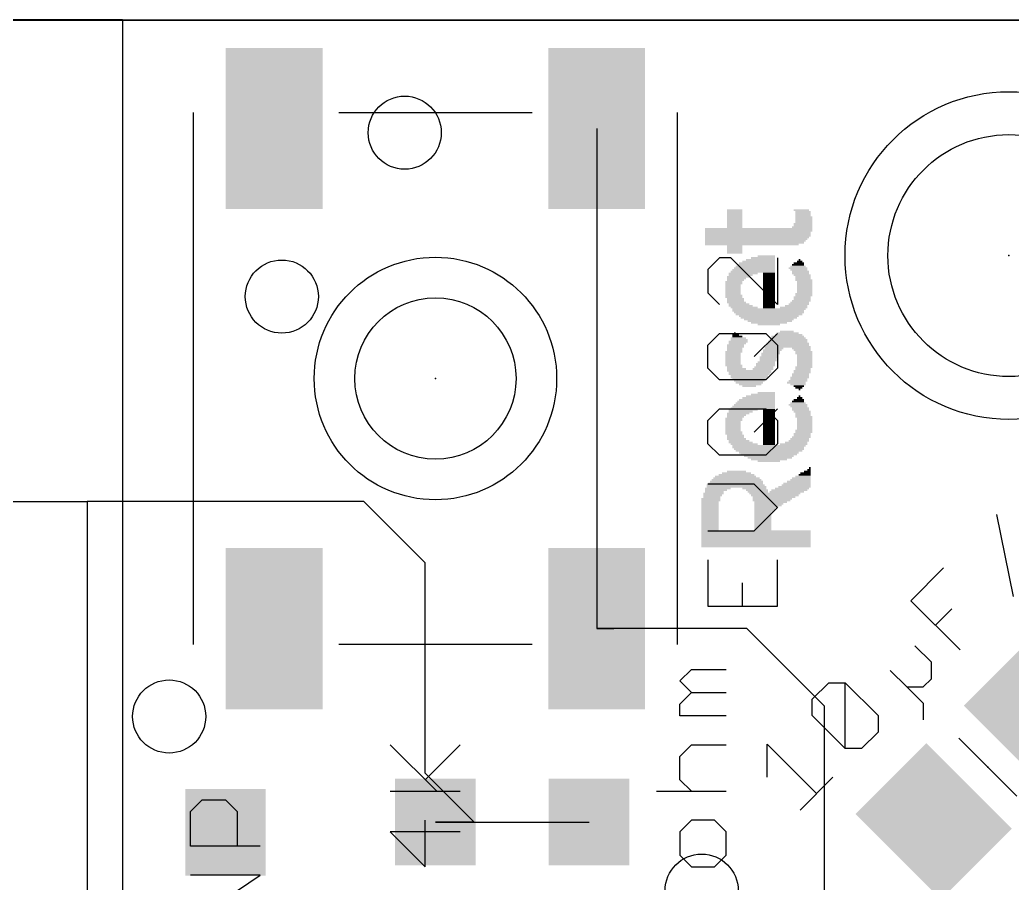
# Model space of a CAD drawing. Extents: x -40.8 to 40.8, y -42.1 to 43.9.
# Drawn here: x 3.86 to 16.17, y 29.94 to 40.64 of the extents above; entities that cross this region are included whole.
import ezdxf

# ---------------------------------------------------------------- set-up
doc = ezdxf.new("R2010")
doc.units = 0
for name, color, linetype in [('1', 22, 'CONTINUOUS'), ('16', 5, 'CONTINUOUS'), ('18', 82, 'CONTINUOUS'), ('20', 4, 'CONTINUOUS'), ('200', 2, 'CONTINUOUS'), ('21', 2, 'CONTINUOUS'), ('23', 2, 'CONTINUOUS'), ('27', 253, 'CONTINUOUS')]:
    doc.layers.add(name, color=color, linetype=linetype)

# ---------------------------------------------------------------- blocks, each defined once
blk = doc.blocks.new('RECT')
blk.add_solid([(-0.5, -0.5), (0.5, -0.5), (-0.5, 0.5), (0.5, 0.5)])
blk = doc.blocks.new('ROUNDV')
blk.add_circle((0, 0), 0.5)

msp = doc.modelspace()

# ---------------------------------------------------------------- linework, layer by layer
at = {"layer": '1'}
for p, q in [((17.526, 40.64), (-17.272, 40.64)), ((11.017, 39.295), (11.017, 33.095)), ((-1.651, 34.671), (4.699, 34.671)), ((4.699, 34.671), (4.699, 28.829)), ((8.128, 34.671), (4.699, 34.671)), ((8.89, 33.909), (8.128, 34.671)), ((8.89, 31.303), (8.89, 33.909)), ((11.017, 33.095), (11.228, 33.095)), ((12.879, 33.095), (11.017, 33.095)), ((13.843, 32.131), (12.879, 33.095)), ((13.843, 25.4), (13.843, 32.131)), ((8.89, 31.303), (9.498, 30.695)), ((9.498, 30.695), (9.017, 30.695)), ((9.017, 30.695), (10.922, 30.695))]:
    msp.add_line(p, q, dxfattribs=at)
at = {"layer": '16'}
msp.add_line((17.399, 40.64), (-17.399, 40.64), dxfattribs=at)
at = {"layer": '20'}
msp.add_line((-16.3469, 40.64), (16.3469, 40.64), dxfattribs=at)
msp.add_circle((16.129, 37.719), 1.5, dxfattribs=at)
at = {"layer": '21'}
for p, q in [((5.135, 40.642), (-3.865, 40.642)), ((5.135, 40.642), (5.135, 29.742)), ((6.017, 32.895), (6.017, 39.495)), ((7.817, 39.495), (10.217, 39.495)), ((12.017, 39.495), (12.017, 32.895)), ((10.217, 32.895), (7.817, 32.895)), ((16.2278, 31.0162), (15.5094, 31.7346))]:
    msp.add_line(p, q, dxfattribs=at)
for centre, radius in [((16.129, 37.719), 2.032), ((9.017, 36.195), 1.5033), ((9.017, 36.195), 1)]:
    msp.add_circle(centre, radius, dxfattribs=at)
at = {"layer": '23'}
for p in [(16.129, 37.719), (9.017, 36.195), (15.8686, 31.3754)]:
    msp.add_point(p, dxfattribs=at)
at = {"layer": '27'}
for p, q in [((12.5385, 37.6899), (12.3945, 37.5458)), ((12.6826, 37.6899), (12.5385, 37.6899)), ((13.2588, 37.1137), (12.6826, 37.6899)), ((13.2588, 37.6899), (13.2588, 37.1137)), ((12.3945, 37.5458), (12.3945, 37.2577)), ((12.3945, 37.2577), (12.5385, 37.1137)), ((12.3945, 36.6103), (12.5385, 36.7544)), ((12.5385, 36.7544), (13.1147, 36.7544)), ((12.9707, 36.4663), (13.2588, 36.7544)), ((13.1147, 36.7544), (13.2588, 36.6103)), ((12.3945, 36.3222), (12.3945, 36.6103)), ((13.2588, 36.6103), (13.2588, 36.3222)), ((12.5385, 36.1782), (12.3945, 36.3222)), ((13.2588, 36.3222), (13.1147, 36.1782)), ((13.1147, 36.1782), (12.5385, 36.1782)), ((12.3945, 35.6748), (12.5385, 35.8189)), ((12.5385, 35.8189), (13.1147, 35.8189)), ((12.9707, 35.5308), (13.2588, 35.8189)), ((13.1147, 35.8189), (13.2588, 35.6748)), ((12.3945, 35.3867), (12.3945, 35.6748)), ((13.2588, 35.6748), (13.2588, 35.3867)), ((12.5385, 35.2426), (12.3945, 35.3867)), ((13.2588, 35.3867), (13.1147, 35.2426)), ((13.1147, 35.2426), (12.5385, 35.2426)), ((12.9707, 34.8833), (12.3945, 34.8833)), ((13.2588, 34.5952), (12.9707, 34.8833)), ((12.9707, 34.3071), (13.2588, 34.5952)), ((16.1851, 33.4904), (15.9814, 34.5091)), ((12.3945, 34.3071), (12.9707, 34.3071)), ((12.3945, 33.9478), (12.3945, 33.3716)), ((13.2588, 33.3716), (13.2588, 33.9478)), ((14.9124, 33.4401), (15.3198, 33.8476)), ((12.8266, 33.3716), (12.8266, 33.6597)), ((12.3945, 33.3716), (13.2588, 33.3716)), ((15.5236, 32.8289), (14.9124, 33.4401)), ((15.218, 33.1345), (15.4217, 33.3383)), ((15.1676, 32.6767), (14.9639, 32.8805)), ((15.1676, 32.473), (15.1676, 32.6767)), ((12.0476, 32.4444), (12.1916, 32.5885)), ((12.1916, 32.5885), (12.6238, 32.5885)), ((14.6583, 32.5749), (14.8621, 32.3712)), ((12.1916, 32.3004), (12.0476, 32.4444)), ((13.6912, 32.219), (13.895, 32.4227)), ((13.895, 32.4227), (14.0987, 32.4227)), ((14.0987, 32.4227), (14.5061, 32.0152)), ((14.0987, 31.6078), (14.0987, 32.4227)), ((14.8621, 32.3712), (15.0658, 32.3712)), ((14.8621, 32.3712), (15.0658, 32.1674)), ((15.0658, 32.3712), (15.1676, 32.473)), ((12.0476, 32.1563), (12.1916, 32.3004)), ((12.1916, 32.3004), (12.6238, 32.3004)), ((12.0476, 32.0123), (12.0476, 32.1563)), ((13.6912, 32.0152), (13.6912, 32.219)), ((15.0658, 32.1674), (15.0658, 31.9637)), ((12.6238, 32.0123), (12.0476, 32.0123)), ((14.0987, 31.6078), (13.6912, 32.0152)), ((14.5061, 32.0152), (14.5061, 31.8115)), ((14.5061, 31.8115), (14.3024, 31.6078)), ((9.0337, 31.0768), (8.4575, 31.653)), ((8.8896, 31.2208), (9.3218, 31.653)), ((12.0476, 31.5089), (12.1916, 31.653)), ((12.1916, 31.653), (12.6238, 31.653)), ((13.1316, 31.2519), (13.1316, 31.6593)), ((13.1316, 31.6593), (13.7428, 31.0481)), ((12.0476, 31.2208), (12.0476, 31.5089)), ((14.3024, 31.6078), (14.0987, 31.6078)), ((12.1916, 31.0768), (12.0476, 31.2208)), ((13.539, 30.8444), (13.9465, 31.2519)), ((8.4575, 31.0768), (9.3218, 31.0768)), ((11.7595, 31.0768), (12.6238, 31.0768)), ((5.981, 30.8274), (6.125, 30.9715)), ((6.125, 30.9715), (6.4131, 30.9715)), ((6.4131, 30.9715), (6.5572, 30.8274)), ((5.981, 30.3952), (5.981, 30.8274)), ((6.5572, 30.8274), (6.5572, 30.3952)), ((8.8896, 30.1412), (8.8896, 30.7175)), ((12.1916, 30.7175), (12.0476, 30.5734)), ((12.4797, 30.7175), (12.1916, 30.7175)), ((12.6238, 30.5734), (12.4797, 30.7175)), ((9.3218, 30.5734), (8.4575, 30.5734)), ((8.4575, 30.5734), (8.8896, 30.1412)), ((12.0476, 30.5734), (12.0476, 30.2853)), ((12.6238, 30.2853), (12.6238, 30.5734)), ((6.8453, 30.3952), (5.981, 30.3952)), ((12.0476, 30.2853), (12.1916, 30.1412)), ((12.4797, 30.1412), (12.6238, 30.2853)), ((5.981, 29.4597), (6.8453, 30.0359)), ((6.8453, 30.0359), (5.981, 30.0359)), ((12.1916, 30.1412), (12.4797, 30.1412))]:
    msp.add_line(p, q, dxfattribs=at)

# ---------------------------------------------------------------- block references
at = {"layer": '1'}
for p, xscale, yscale, rotation in [((7.017, 39.295), 2, 1.2, 270), ((11.017, 39.295), 2, 1.2, 270), ((7.017, 33.095), 2, 1.2, 270), ((11.017, 33.095), 2, 1.2, 270), ((16.5404, 32.0471), 1.24, 1.5, 225), ((15.1969, 30.7036), 1.24, 1.5, 225)]:
    msp.add_blockref('RECT', p, dxfattribs=dict(at, xscale=xscale, yscale=yscale, rotation=rotation))
at = {"layer": '1', "xscale": 1.075}
for p, rotation in [((9.017, 30.695), 270), ((10.922, 30.695), 90), ((6.4135, 30.568), 90)]:
    msp.add_blockref('RECT', p, dxfattribs=dict(at, rotation=rotation))
at = {"layer": '18', "xscale": 0.9064, "yscale": 0.9064}
for p in [(8.636, 39.243), (8.636, 39.243), (7.112, 37.211), (7.112, 37.211), (5.715, 32.004), (5.715, 32.004), (12.319, 29.845), (12.319, 29.845)]:
    msp.add_blockref('ROUNDV', p, dxfattribs=at)
at = {"layer": '200', "yscale": 0.0212}
for p, xscale in [((12.7296, 38.2818), 0.1905), ((13.5552, 38.2818), 0.1906), ((12.7296, 38.2606), 0.1905), ((12.7296, 38.2394), 0.1905), ((12.7296, 38.2183), 0.1905), ((12.7296, 38.1971), 0.1905), ((12.7296, 38.1759), 0.1905), ((12.7296, 38.1547), 0.1905), ((13.5869, 38.1971), 0.2117), ((13.5869, 38.1759), 0.2117), ((13.5869, 38.1547), 0.2117), ((13.5764, 38.2606), 0.1905), ((13.5764, 38.2394), 0.1905), ((13.5764, 38.2183), 0.1905), ((13.0259, 38.0489), 1.3337), ((13.0259, 38.0277), 1.3337), ((12.7296, 38.1336), 0.1905), ((12.7296, 38.1124), 0.1905), ((12.7296, 38.0912), 0.1905), ((12.7296, 38.0701), 0.1905), ((13.5658, 38.0701), 0.254), ((13.5764, 38.1124), 0.2329), ((13.5764, 38.0912), 0.2329), ((13.5869, 38.1336), 0.2117), ((13.0153, 38.0066), 1.3125), ((13.0153, 37.9854), 1.3125), ((13.0153, 37.9642), 1.3125), ((13.0048, 37.943), 1.2914), ((12.9942, 37.9219), 1.2702), ((12.9836, 37.9007), 1.249), ((12.9731, 37.8795), 1.2279), ((12.9413, 37.8584), 1.1643), ((12.7296, 37.8372), 0.1905), ((12.7296, 37.816), 0.1905), ((12.7296, 37.7949), 0.1905), ((12.7296, 37.7737), 0.1905), ((12.7296, 37.7525), 0.1905), ((13.0472, 37.6678), 0.3599), ((13.0789, 37.689), 0.2964), ((13.1212, 37.7102), 0.2117), ((13.534, 37.6678), 0.0212), ((12.9625, 37.5408), 0.5293), ((12.9731, 37.562), 0.5081), ((12.9837, 37.5832), 0.4869), ((12.9942, 37.6043), 0.4658), ((13.0048, 37.6255), 0.4446), ((13.0259, 37.6467), 0.4023), ((13.5129, 37.562), 0.2329), ((13.5129, 37.5832), 0.1905), ((13.5235, 37.5408), 0.2117), ((13.5129, 37.6043), 0.1482), ((13.5235, 37.6255), 0.1271), ((13.5341, 37.6467), 0.0635), ((12.7401, 37.4138), 0.2117), ((12.7719, 37.4561), 0.2752), ((12.7508, 37.435), 0.2329), ((12.8354, 37.4985), 0.3599), ((12.8037, 37.4773), 0.2964), ((12.9519, 37.5196), 0.5505), ((13.153, 37.4985), 0.1482), ((13.153, 37.4773), 0.1482), ((13.153, 37.4561), 0.1482), ((13.153, 37.435), 0.1482), ((13.153, 37.4138), 0.1482), ((13.5447, 37.5196), 0.2117), ((13.5447, 37.4985), 0.2117), ((13.5658, 37.4773), 0.2117), ((13.5869, 37.4138), 0.2117), ((13.5764, 37.4561), 0.1905), ((13.5764, 37.435), 0.1905), ((12.719, 37.3926), 0.2117), ((12.719, 37.3715), 0.2117), ((12.7084, 37.3503), 0.1906), ((12.7084, 37.3291), 0.1906), ((12.7084, 37.3079), 0.1906), ((12.7084, 37.2868), 0.1906), ((13.153, 37.3926), 0.1482), ((13.153, 37.3715), 0.1482), ((13.153, 37.3503), 0.1482), ((13.153, 37.3291), 0.1482), ((13.153, 37.3079), 0.1482), ((13.153, 37.2868), 0.1482), ((13.5976, 37.3926), 0.1905), ((13.5976, 37.3715), 0.1905), ((13.5976, 37.3503), 0.1905), ((13.5976, 37.3291), 0.1905), ((13.5976, 37.3079), 0.1905), ((13.5976, 37.2868), 0.1905), ((12.7084, 37.2656), 0.1906), ((12.7084, 37.2444), 0.1906), ((12.719, 37.2233), 0.2117), ((12.719, 37.2021), 0.2117), ((12.7401, 37.1809), 0.2117), ((12.7401, 37.1598), 0.2117), ((13.153, 37.2656), 0.1482), ((13.153, 37.2444), 0.1482), ((13.153, 37.2233), 0.1482), ((13.153, 37.2021), 0.1482), ((13.153, 37.1809), 0.1482), ((13.153, 37.1598), 0.1482), ((13.5552, 37.1598), 0.2328), ((13.5658, 37.2021), 0.2117), ((13.5658, 37.1809), 0.2117), ((13.5869, 37.2444), 0.2117), ((13.5869, 37.2233), 0.2117), ((13.5976, 37.2656), 0.1905), ((12.7508, 37.1386), 0.2329), ((12.7825, 37.1174), 0.254), ((12.8037, 37.0962), 0.2964), ((12.846, 37.0751), 0.3388), ((13.153, 37.0539), 0.9103), ((13.153, 37.1386), 0.1482), ((13.153, 37.1174), 0.1482), ((13.153, 37.0962), 0.1482), ((13.153, 37.0751), 0.1482), ((13.46, 37.0751), 0.3387), ((13.4917, 37.0962), 0.2752), ((13.5235, 37.1174), 0.2541), ((13.5341, 37.1386), 0.2329), ((13.1424, 37.0327), 0.8892), ((13.153, 37.0116), 0.868), ((13.153, 36.9904), 0.8256), ((13.153, 36.9692), 0.7409), ((13.153, 36.9481), 0.6986), ((13.153, 36.9269), 0.6139), ((13.1636, 36.9057), 0.5505), ((13.153, 36.8845), 0.4446), ((13.153, 36.8634), 0.2752), ((12.7719, 36.694), 0.1906), ((12.7825, 36.6728), 0.2117), ((12.7401, 36.7364), 0.0847), ((12.7613, 36.7152), 0.127), ((12.7296, 36.7575), 0.0212), ((13.3965, 36.6728), 0.4657), ((13.3859, 36.7152), 0.4023), ((13.3964, 36.694), 0.4234), ((13.3965, 36.7364), 0.3387), ((13.3858, 36.7575), 0.2752), ((13.3753, 36.7787), 0.1693), ((12.7401, 36.6093), 0.2117), ((12.7401, 36.5882), 0.2117), ((12.7296, 36.567), 0.1905), ((12.7296, 36.5458), 0.1905), ((12.7719, 36.6517), 0.2328), ((12.7614, 36.6305), 0.2117), ((13.1953, 36.5458), 0.2328), ((13.3858, 36.5882), 0.5716), ((13.2165, 36.567), 0.2329), ((13.3859, 36.6305), 0.5293), ((13.3859, 36.6093), 0.5293), ((13.3859, 36.6517), 0.4869), ((13.5552, 36.567), 0.2328), ((13.5658, 36.5458), 0.2117), ((12.719, 36.5247), 0.2117), ((12.7084, 36.5035), 0.1906), ((12.7084, 36.4823), 0.1906), ((12.7084, 36.4611), 0.1906), ((12.7084, 36.44), 0.1906), ((12.7084, 36.4188), 0.1906), ((13.153, 36.4611), 0.2329), ((13.1424, 36.44), 0.2117), ((13.1424, 36.4188), 0.2117), ((13.1742, 36.5035), 0.2329), ((13.1636, 36.4823), 0.2117), ((13.1848, 36.5247), 0.2117), ((13.5869, 36.5247), 0.2117), ((13.5869, 36.5035), 0.2117), ((13.5976, 36.4823), 0.1905), ((13.5976, 36.4611), 0.1905), ((13.5976, 36.44), 0.1905), ((13.5976, 36.4188), 0.1905), ((12.7084, 36.3976), 0.1906), ((12.7084, 36.3765), 0.1906), ((12.719, 36.3553), 0.2117), ((12.7296, 36.3341), 0.1905), ((12.7508, 36.313), 0.2329), ((13.0789, 36.313), 0.254), ((13.0895, 36.3341), 0.2329), ((13.1107, 36.3765), 0.2329), ((13.1107, 36.3553), 0.2329), ((13.1212, 36.3976), 0.2117), ((13.5869, 36.3341), 0.2117), ((13.5764, 36.313), 0.1905), ((13.5976, 36.3976), 0.1905), ((13.5976, 36.3765), 0.1905), ((13.5976, 36.3553), 0.1905), ((12.9095, 36.2918), 0.5504), ((12.9201, 36.2706), 0.5292), ((12.9096, 36.2494), 0.5081), ((12.9095, 36.2283), 0.4658), ((12.9095, 36.2071), 0.4658), ((12.9095, 36.1859), 0.4234), ((13.5341, 36.2071), 0.2329), ((13.5235, 36.1859), 0.2117), ((13.5447, 36.2494), 0.2117), ((13.5447, 36.2283), 0.2117), ((13.5658, 36.2918), 0.2117), ((13.5658, 36.2706), 0.2117), ((12.9095, 36.1648), 0.381), ((12.9096, 36.1436), 0.3387), ((12.9201, 36.1224), 0.2752), ((12.9095, 36.1013), 0.1694), ((13.4917, 36.1436), 0.2328), ((13.5129, 36.1648), 0.2329), ((13.5129, 36.1224), 0.1905), ((13.5235, 36.1013), 0.1271), ((13.5235, 36.0801), 0.0847), ((13.534, 36.0589), 0.0212), ((13.0048, 35.9319), 0.4446), ((13.0259, 35.9531), 0.4023), ((13.0472, 35.9742), 0.3599), ((13.0789, 35.9954), 0.2964), ((13.1212, 36.0166), 0.2117), ((13.5235, 35.9319), 0.1271), ((13.5341, 35.9531), 0.0635), ((13.534, 35.9742), 0.0212), ((12.8354, 35.8049), 0.3599), ((12.9519, 35.826), 0.5505), ((12.9625, 35.8472), 0.5293), ((12.9731, 35.8684), 0.5081), ((12.9837, 35.8896), 0.4869), ((12.9942, 35.9107), 0.4658), ((13.153, 35.8049), 0.1482), ((13.5129, 35.8684), 0.2329), ((13.5129, 35.8896), 0.1905), ((13.5235, 35.8472), 0.2117), ((13.5129, 35.9107), 0.1482), ((13.5447, 35.826), 0.2117), ((13.5447, 35.8049), 0.2117), ((12.719, 35.699), 0.2117), ((12.7401, 35.7202), 0.2117), ((12.7719, 35.7625), 0.2752), ((12.7508, 35.7414), 0.2329), ((12.8037, 35.7837), 0.2964), ((13.153, 35.7837), 0.1482), ((13.153, 35.7625), 0.1482), ((13.153, 35.7414), 0.1482), ((13.153, 35.7202), 0.1482), ((13.153, 35.699), 0.1482), ((13.5658, 35.7837), 0.2117), ((13.5869, 35.7202), 0.2117), ((13.5764, 35.7625), 0.1905), ((13.5764, 35.7414), 0.1905), ((13.5976, 35.699), 0.1905), ((12.719, 35.6778), 0.2117), ((12.7084, 35.6567), 0.1906), ((12.7084, 35.6355), 0.1906), ((12.7084, 35.6143), 0.1906), ((12.7084, 35.5932), 0.1906), ((12.7084, 35.572), 0.1906), ((13.153, 35.6778), 0.1482), ((13.153, 35.6567), 0.1482), ((13.153, 35.6355), 0.1482), ((13.153, 35.6143), 0.1482), ((13.153, 35.5932), 0.1482), ((13.153, 35.572), 0.1482), ((13.5976, 35.6778), 0.1905), ((13.5976, 35.6567), 0.1905), ((13.5976, 35.6355), 0.1905), ((13.5976, 35.6143), 0.1905), ((13.5976, 35.5932), 0.1905), ((13.5976, 35.572), 0.1905), ((12.7084, 35.5508), 0.1906), ((12.719, 35.5297), 0.2117), ((12.719, 35.5085), 0.2117), ((12.7401, 35.4873), 0.2117), ((12.7401, 35.4662), 0.2117), ((12.7508, 35.445), 0.2329), ((13.153, 35.5508), 0.1482), ((13.153, 35.5297), 0.1482), ((13.153, 35.5085), 0.1482), ((13.153, 35.4873), 0.1482), ((13.153, 35.4662), 0.1482), ((13.153, 35.445), 0.1482), ((13.5341, 35.445), 0.2329), ((13.5552, 35.4662), 0.2328), ((13.5658, 35.5085), 0.2117), ((13.5658, 35.4873), 0.2117), ((13.5869, 35.5508), 0.2117), ((13.5869, 35.5297), 0.2117), ((12.7825, 35.4238), 0.254), ((12.8037, 35.4026), 0.2964), ((12.846, 35.3815), 0.3388), ((13.1424, 35.3391), 0.8892), ((13.153, 35.3603), 0.9103), ((13.153, 35.318), 0.868), ((13.153, 35.4238), 0.1482), ((13.153, 35.4026), 0.1482), ((13.153, 35.3815), 0.1482), ((13.46, 35.3815), 0.3387), ((13.4917, 35.4026), 0.2752), ((13.5235, 35.4238), 0.2541), ((13.153, 35.2968), 0.8256), ((13.153, 35.2756), 0.7409), ((13.153, 35.2544), 0.6986), ((13.153, 35.2333), 0.6139), ((13.1636, 35.2121), 0.5505), ((13.153, 35.1909), 0.4446), ((13.153, 35.1698), 0.2752), ((13.6505, 35.0639), 0.0423), ((13.6611, 35.0851), 0.0211), ((12.7507, 34.9581), 0.5716), ((12.7401, 34.9792), 0.5081), ((12.7508, 35.0004), 0.4445), ((12.7508, 35.0216), 0.3599), ((12.7508, 35.0428), 0.2329), ((13.5552, 34.9581), 0.2328), ((13.5764, 34.9792), 0.1905), ((13.5975, 35.0004), 0.1482), ((13.6081, 35.0216), 0.127), ((13.6293, 35.0428), 0.0846), ((12.5179, 34.8311), 0.3175), ((12.7401, 34.8734), 0.7197), ((12.7508, 34.8522), 0.7409), ((12.7401, 34.8946), 0.6775), ((12.7508, 34.9157), 0.6563), ((12.7508, 34.9369), 0.6139), ((12.973, 34.8311), 0.2964), ((13.4388, 34.8311), 0.4234), ((13.4705, 34.8522), 0.4022), ((13.4916, 34.8734), 0.3599), ((13.5023, 34.8946), 0.3387), ((13.5235, 34.9157), 0.2963), ((13.5446, 34.9369), 0.254), ((12.4332, 34.704), 0.2328), ((12.4649, 34.7675), 0.2541), ((12.4543, 34.7464), 0.2329), ((12.4438, 34.7252), 0.2117), ((12.4967, 34.8099), 0.2752), ((12.4756, 34.7887), 0.2329), ((13.0048, 34.8099), 0.2752), ((13.0153, 34.7887), 0.2541), ((13.2271, 34.7675), 0.6351), ((13.2271, 34.7464), 0.5927), ((13.2165, 34.7252), 0.5292), ((13.1954, 34.704), 0.4869), ((13.3753, 34.7887), 0.4234), ((13.407, 34.8099), 0.4446), ((12.4332, 34.6829), 0.2328), ((12.4227, 34.6617), 0.2117), ((12.4227, 34.6405), 0.2117), ((12.4227, 34.6194), 0.2117), ((12.4227, 34.5982), 0.2117), ((12.4227, 34.577), 0.2117), ((13.1848, 34.6829), 0.4657), ((13.1212, 34.5982), 0.2964), ((13.1001, 34.577), 0.2541), ((13.1742, 34.6617), 0.4023), ((13.153, 34.6405), 0.3599), ((13.1424, 34.6194), 0.3387), ((12.4227, 34.5558), 0.2117), ((12.4227, 34.5347), 0.2117), ((12.4227, 34.5135), 0.2117), ((12.4227, 34.4923), 0.2117), ((12.4227, 34.4712), 0.2117), ((12.4227, 34.45), 0.2117), ((13.0895, 34.5558), 0.2329), ((13.0789, 34.5347), 0.2117), ((13.0789, 34.5135), 0.2117), ((13.0789, 34.4923), 0.2117), ((13.0789, 34.4712), 0.2117), ((13.0789, 34.45), 0.2117), ((12.4227, 34.4288), 0.2117), ((12.4227, 34.4077), 0.2117), ((12.4227, 34.3865), 0.2117), ((12.4227, 34.3653), 0.2117), ((12.4227, 34.3441), 0.2117), ((13.0789, 34.4288), 0.2117), ((13.0789, 34.4077), 0.2117), ((13.0789, 34.3865), 0.2117), ((13.0789, 34.3653), 0.2117), ((13.0789, 34.3441), 0.2117), ((12.9942, 34.3018), 1.3548), ((12.9942, 34.2806), 1.3548), ((12.9942, 34.2595), 1.3548), ((12.9942, 34.2383), 1.3548), ((12.9942, 34.2171), 1.3548), ((12.4227, 34.323), 0.2117), ((13.0789, 34.323), 0.2117), ((12.9942, 34.196), 1.3548), ((12.9942, 34.1748), 1.3548), ((12.9942, 34.1536), 1.3548), ((12.9942, 34.1324), 1.3548), ((12.9942, 34.1113), 1.3548)]:
    msp.add_blockref('RECT', p, dxfattribs=dict(at, xscale=xscale))

doc.saveas('drawing.dxf')
